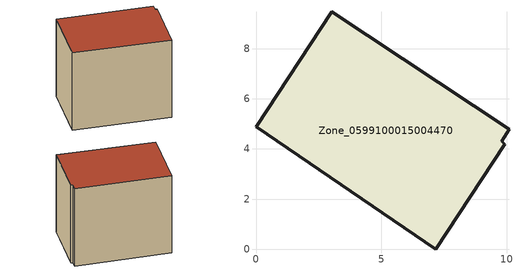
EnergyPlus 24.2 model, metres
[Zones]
Zone_0599100015004470
 floor ground (C_G): 0,4.88 3.02,9.47 10.09,4.79 9.79,4.31 9.93,4.2 7.17,0 z0.87
 wall outside (C_F): 3.02,9.47 0,4.88 7.17,0 9.93,4.2 9.79,4.31 10.09,4.79 3.02,9.47 z0.87:8.61
 roof outside (C_R): 7.17,0 9.93,4.2 9.79,4.31 10.09,4.79 3.02,9.47 0,4.88 z8.61
[BUILDING]
Pand.0599100015004470: North Axis=0; Terrain=City; Loads Convergence Tolerance Value=0.04; Temperature Convergence Tolerance Value=0.4; Solar Distribution=FullExterior; Maximum Number of Warmup Days=25; Minimum Number of Warmup Days=1
[Site:Location]
Rotterdam.The.Hague.AP_ZH_NLD Design_Conditions: Latitude=51.96; Longitude=4.45; Time Zone=1; Elevation=-4.5
[SITE:GROUNDTEMPERATURE:BUILDINGSURFACE]
18, 18, 18, 18, 18, 18, 18, 18, 18, 18, 18, 18
[MATERIAL] Thermal Absorptance=0.9; Solar Absorptance=0.7; Visible Absorptance=0.7
Name | Roughness | Thickness | Conductivity | Density | Specific Heat
G.TI.1975-1991 | MediumSmooth | 0.15 | 0.288461 | 540 | 1210
F.TI.1975-1991 | Rough | 0.3 | 0.230769 | 1920 | 840
R.TI.1975-1991 | MediumRough | 0.2 | 0.153846 | 1500 | 1000
[CONSTRUCTION]
C_G: G.TI.1975-1991
C_F: F.TI.1975-1991
C_R: R.TI.1975-1991
[ZONE]
Zone_0599100015004470: Type=1; Multiplier=1; Ceiling Height=Autocalculate; Volume=Autocalculate; Floor Area=autocalculate; Part of Total Floor Area=Yes
[ZONEINFILTRATION:DESIGNFLOWRATE]
Infil_Zone_0599100015004470: Zone or ZoneList or Space or SpaceList=Zone_0599100015004470; Schedule=AlwaysOn; Design Flow Rate Calculation Method=Flow/Area; Flow Rate per Floor Area=0.003; Constant Term Coefficient=1; Temperature Term Coefficient=0; Velocity Term Coefficient=0; Velocity Squared Term Coefficient=0
[HVACTEMPLATE:ZONE:IDEALLOADSAIRSYSTEM]
Zone_0599100015004470: Maximum Heating Supply Air Temperature=50; Minimum Cooling Supply Air Temperature=13; Maximum Heating Supply Air Humidity Ratio=0.0156; Minimum Cooling Supply Air Humidity Ratio=0.0077; Heating Limit=NoLimit; Cooling Limit=NoLimit; Dehumidification Control Type=ConstantSensibleHeatRatio; Cooling Sensible Heat Ratio=0.7; Dehumidification Setpoint=60; Humidification Control Type=None; Humidification Setpoint=30; Outdoor Air Method=None; Outdoor Air Flow Rate per Person=0.00944; Outdoor Air Flow Rate per Zone Floor Area=0; Outdoor Air Flow Rate per Zone=0; Demand Controlled Ventilation Type=None; Outdoor Air Economizer Type=NoEconomizer; Heat Recovery Type=None; Sensible Heat Recovery Effectiveness=0.7; Latent Heat Recovery Effectiveness=0.65
[ZONECONTROL:THERMOSTAT]
ThermostatControl_Zone_0599100015004470: Zone or ZoneList=Zone_0599100015004470; Control Type Schedule=DualSetpointControlType; Control 1=Thermostat_Zone_0599100015004470; Temperature Difference Between Cutout And Setpoint=0
[THERMOSTATSETPOINT:DUALSETPOINT]
Thermostat_Zone_0599100015004470: Heating Setpoint Temperature Schedule=HeatingSetpoint_Zone_0599100015004470; Cooling Setpoint Temperature Schedule=CoolingSetpoint_Zone_0599100015004470
[SCHEDULE:COMPACT]
HeatingSetpoint_Zone_0599100015004470: Through: 12/31, For: AllDays, Until: 24:00, 21
CoolingSetpoint_Zone_0599100015004470: Through: 12/31, For: AllDays, Until: 24:00, 24
DualSetpointControlType: Through: 12/31, For: AllDays, Until: 24:00, 4
AlwaysOn: Through: 12/31, For: AllDays, Until: 24:00, 1
